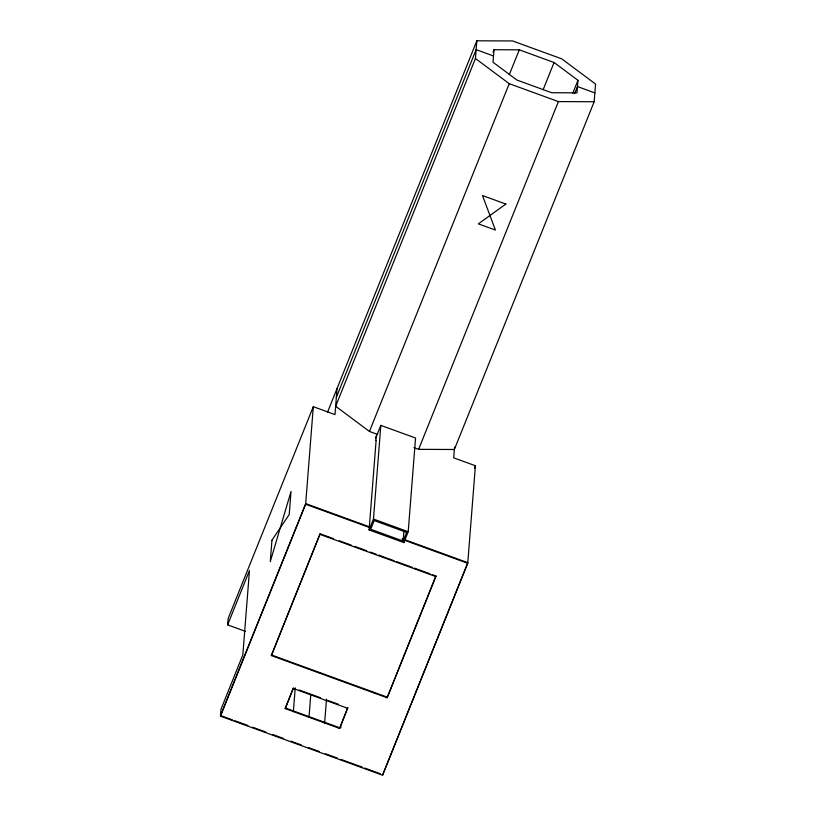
<?xml version="1.0" encoding="UTF-8"?>
<svg xmlns="http://www.w3.org/2000/svg" width="816" height="816" viewBox="0 0 816 816"><rect width="100%" height="100%" fill="white"/><g stroke="black" fill="none" stroke-linecap="round" stroke-linejoin="round"><path stroke-width="1.22" d="M454.563 446.974L453.706 457.847L475.402 465.752L467.741 563.285L382.561 775.2L220.453 716.152L220.993 709.267L242.831 654.932L249.461 570.527L227.623 624.862L245.341 631.319M227.623 624.862L228.113 618.61L313.303 406.694L334.999 414.599L337.039 388.549M271.351 655.574L320.107 533.786L271.351 655.574L387.141 697.762L435.846 576.586L435.897 575.963L432.317 574.658M339.64 728.423L347.769 707.686L339.64 728.423L285.212 708.594L293.342 687.868M220.453 716.152L305.643 504.237L313.303 406.694M293.362 711.725L295.239 687.796M308.999 717.335L310.794 694.518M324.625 723.109L326.502 699.19M375.86 440.426L376.207 436.04M375.615 438.325L380.827 425.381L415.558 438.029L408.204 531.716L403.838 542.579L369.097 529.931L376.125 440.416M369.097 529.931L373.473 519.058L380.827 425.381M387.141 697.762L435.897 575.963M382.561 775.2L467.792 562.663L402.237 538.784M403.114 541.069L406.613 532.379L374.187 520.567L370.699 529.258L403.114 541.069L403.91 530.941M403.838 542.579L404.032 540.059M377.635 434.418L369.434 431.44L335.651 406.256L475.442 58.497L476.84 40.8L512.591 40.953L561.765 58.864L595.547 84.048L594.16 101.745L454.359 449.494L418.608 449.351L413.926 447.647M493.996 49.715L493.017 62.24L516.916 80.05L551.698 92.728L576.994 92.83L577.973 80.305L554.074 62.495L519.292 49.827L493.996 49.715L493.048 52.081M327.573 412.1L476.84 40.8M336.345 397.402L476.136 49.654L493.507 55.978M220.504 715.52L305.694 503.615L370.056 527.054M509.306 74.664L519.292 49.827M369.434 431.44L509.235 83.681L475.442 58.497M285.212 708.594L293.301 688.49L347.718 708.319M543.14 89.699L554.074 62.495M418.608 449.351L558.409 101.592L594.16 101.745M572.75 93.32L577.973 80.305M574.627 93.667L577.483 86.567L594.854 92.891M474.453 468.109L475.402 465.752M338.834 728.147L341.159 727.178M509.235 83.681L558.409 101.592M373.473 519.058L408.204 531.716M305.643 504.237L370.005 527.687M402.186 539.407L467.741 563.285M321.3 534.215L333.244 538.57M339.211 540.743L351.145 545.088M354.725 546.394L366.659 550.739M370.25 552.044L376.217 554.217M378.604 555.094L394.118 560.745M396.505 561.612L412.029 567.263M414.416 568.13L429.93 573.791M320.066 534.409L435.846 576.586M271.402 654.952L387.192 697.129M299.258 690.02L320.555 697.772M327.655 700.363L338.303 704.239M285.263 707.972L339.691 727.79M221.697 715.958L232.417 719.865M234.804 720.732L247.921 725.506M252.685 727.25L265.792 732.023M272.952 734.624L283.672 738.541M290.822 741.142L301.553 745.049M308.703 747.65L319.433 751.567M325.39 753.729L337.314 758.074M340.884 759.38L362.345 767.193M364.732 768.06L380.225 773.711M271.952 540.172L270.259 561.694L291.037 491.426L289.221 514.539L271.952 540.172M505.869 204.051L478.37 223.859L495.414 230.061L482.48 195.534L505.869 204.051"/></g></svg>
